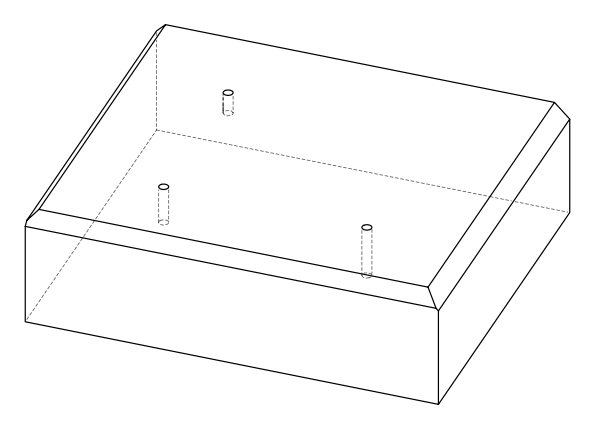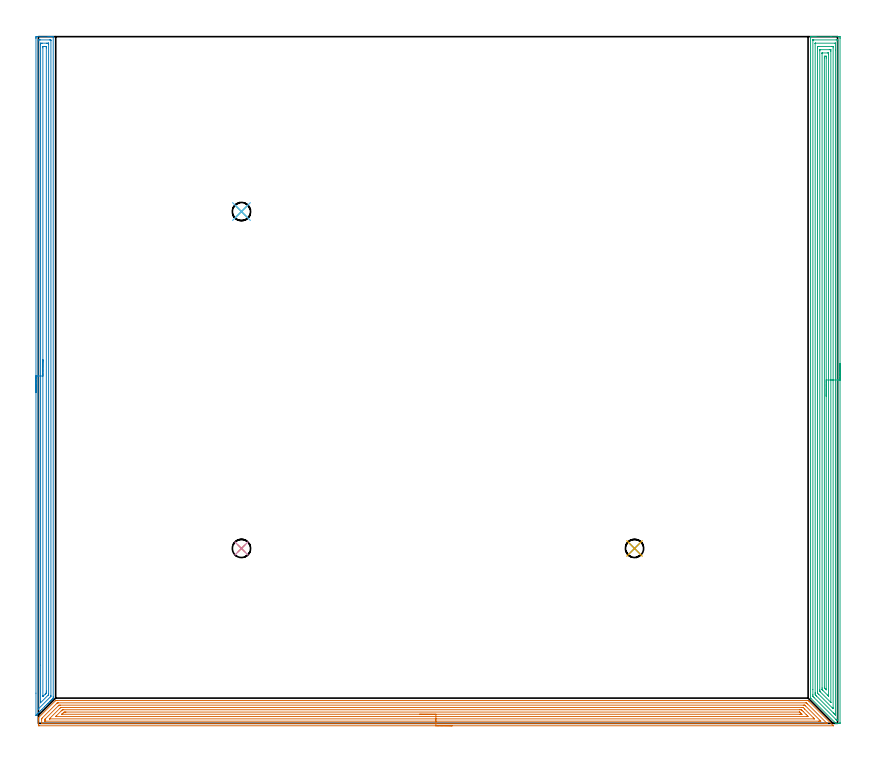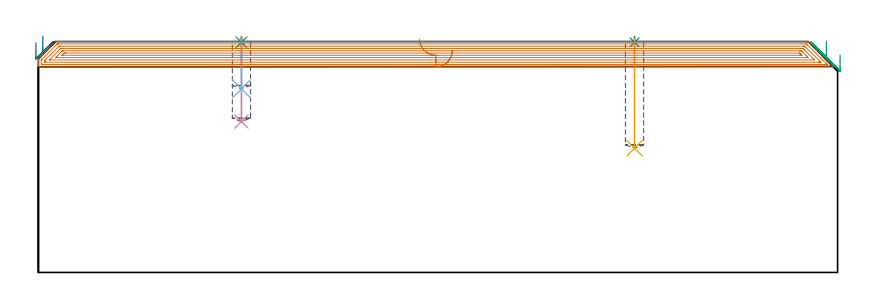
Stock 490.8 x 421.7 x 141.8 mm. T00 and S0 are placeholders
(PLAN: 9 operations, 2 tool changes, 60.8 min)
(1 SPOT_DRILL | STEP1POCKET | NXT0321_9005460120000 | 0.03 min | 1 mm3)
(2 SPOT_DRILL_1 | STEP1POCKET_1 | NXT0321_9005460120000 | 0.03 min | 2 mm3)
(3 SPOT_DRILL_2 | STEP1POCKET_2 | NXT0321_9005460120000 | 0.03 min | 1 mm3)
(4 DRILL_BLIND_HOLE_INTO_CENTER | STEP1POCKET | NXT0301_083 | 0.21 min | 4678 mm3)
(5 DRILL_BLIND_HOLE_INTO_CENTER_1 | STEP1POCKET_1 | NXT0301_083 | 0.27 min | 6283 mm3)
(6 DRILL_BLIND_HOLE_INTO_CENTER_2 | STEP1POCKET_2 | NXT0301_083 | 0.13 min | 2709 mm3)
(7 AREA_MILL | FG_CHAMFER_SURFACE | UGT0205_001 | 23.15 min | 58925 mm3)
(8 AREA_MILL_1 | FG_CHAMFER_SURFACE_1 | UGT0205_001 | 13.42 min | 23029 mm3)
(9 AREA_MILL_2 | FG_CHAMFER_SURFACE_2 | UGT0205_001 | 23.51 min | 67560 mm3)
(TOOL NXT0321_9005460120000 | NC Spot Drill, 142deg, 12mm, Carbide, Uncoated | D12 PA142 FL30 Z2)
(TOOL NXT0301_083 | Carbide Drill 11.2mm [860.1-1120-056A1-MM 2214] | D11.2 PA140 FL72 Z2)
(TOOL UGT0205_001 | Chamfer Mill 20 x 3 x 45 deg. | D20 FL50 Z2)
(OP 1 SPOT_DRILL)
G17 G21 G94 G90
T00 M6
G54
G17 G0 G90 X124.7 Y107.4 S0 M3
G43 Z151.8 H0
G94 G81 G98 Z141.318 F250. R144.8
G80
M5
M2
(OP 2 SPOT_DRILL_1)
G17 G21 G94 G90
T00 M6
G54
G17 G0 G90 X366.1 Y107.4 S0 M3
G43 Z151.8 H0
G94 G81 G98 Z141.318 F250. R144.8
G80
M5
M2
(OP 3 SPOT_DRILL_2)
G17 G21 G94 G90
T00 M6
G54
G17 G0 G90 X124.7 Y314.3 S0 M3
G43 Z151.8 H0
G94 G81 G98 Z141.318 F250. R144.8
G80
M5
M2
(OP 4 DRILL_BLIND_HOLE_INTO_CENTER)
G17 G21 G94 G90
T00 M6
G54
G17 G0 G90 X124.7 Y107.4 S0 M3
G43 Z151.8 H1
G94 G81 G98 Z92.7 F250. R143.8
G80
M5
M2
(OP 5 DRILL_BLIND_HOLE_INTO_CENTER_1)
G17 G21 G94 G90
T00 M6
G54
G17 G0 G90 X366.1 Y107.4 S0 M3
G43 Z151.8 H1
G94 G81 G98 Z76.3 F250. R143.8
G80
M5
M2
(OP 6 DRILL_BLIND_HOLE_INTO_CENTER_2)
G17 G21 G94 G90
T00 M6
G54
G17 G0 G90 X124.7 Y314.3 S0 M3
G43 Z151.8 H1
G94 G81 G98 Z112.8 F250. R143.8
G80
M5
M2
(OP 7 AREA_MILL)
G17 G21 G94 G90
T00 M6
G54
G17 G0 G90 X254.1 Y-1.5 S1061 M3
G43 Z151.8 H0
Z136.3
G94 G1 X254.062 Z135.428 F250.
X253.948 Z134.563
X253.759 Z133.712
X253.497 Z132.88
X253.163 Z132.074
X252.76 Z131.3
X252.292 Z130.564
X251.76 Z129.872
X251.171 Z129.229
X250.528 Z128.64
X249.836 Z128.108
X249.1 Z127.64
X248.326 Z127.237
X247.52 Z126.903
X246.688 Z126.641
X245.837 Z126.452
X244.972 Z126.338
X244.1 Z126.3
X0.62
X0.019 Y-1.493 Z126.304
X0.007 Y-1.491 Z126.305
X0. Y-0.891 Z126.904
Y1.787 Z129.582
Y2.48 Z130.279
Y3.225 Z131.025
X0.001 Y3.399 Z131.191
X0.002 Y3.406 Z131.197
X0.17 Y3.57 Z131.37
X10.449 Y13.849 Z141.648
X10.593 Y13.996 Z141.79
X11.342 Y14. Z141.8
X472.39
X472.697 Y13.994 Z141.789
X472.711 Y13.99 Z141.787
X473.284 Y13.417 Z141.216
X487.878 Y-1.177 Z126.622
X488.039 Y-1.338 Z126.459
X488.176 Y-1.479 Z126.319
X488.183 Y-1.495 Z126.303
X488.176 Y-1.499 Z126.299
X244.1 Y-1.5 Z126.3
Y-0.086 Z127.714
X2.32 Y-0.085 Z127.715
X2.146 Y-0.083 Z127.717
X2.031 Y-0.079 Z127.721
X2.008 Y-0.077 Z127.723
X2.005 Y-0.073 Z127.727
X2.002 Y-0.057 Z127.743
X2.001 Y0.001 Z127.801
X2. Y2.193 Z129.993
X2.003 Y2.679 Z130.479
X2.007 Y2.882 Z130.682
X2.01 Y2.932 Z130.732
X2.028 Y2.967 Z130.767
X2.072 Y3.014 Z130.814
X2.407 Y3.357 Z131.157
X11.342 Y12.292 Z140.092
X11.446 Y12.395 Z140.195
X11.554 Y12.499 Z140.299
X11.63 Y12.568 Z140.368
X11.888 Y12.579 Z140.379
X12.062 Y12.584 Z140.384
X12.149 Y12.585 Z140.385
X471.41
X471.497 Y12.584 Z140.384
X471.583 Y12.582 Z140.382
X471.638 Y12.579 Z140.379
X471.681 Y12.557 Z140.357
X471.744 Y12.499 Z140.299
X472.39 Y11.86 Z139.66
X484.006 Y0.243 Z128.043
X484.242 Y0.001 Z127.801
X484.312 Y-0.073 Z127.727
X484.18 Y-0.081 Z127.719
X484.091 Y-0.084 Z127.716
X484.006 Y-0.085 Z127.715
X483.199 Y-0.086 Z127.714
X244.1
Y1.328 Z129.128
X4.194 Y1.329 Z129.129
X4.041 Y1.33 Z129.13
X4.017 Y1.332 Z129.132
X4.01 Y1.334 Z129.134
X4.007 Y1.36 Z129.16
X4.003 Y1.463 Z129.263
X4.001 Y1.593 Z129.393
X4. Y1.787 Z129.587
X4.001 Y1.98 Z129.78
X4.008 Y2.33 Z130.13
X4.013 Y2.502 Z130.302
X4.179 Y2.679 Z130.479
X4.194 Y2.695 Z130.495
X12.236 Y10.737 Z138.537
X12.677 Y11.165 Z138.965
X13.129 Y11.169 Z138.969
X13.565 Y11.171 Z138.971
X469.71
X470.147 Y11.169 Z138.969
X470.603 Y11.164 Z138.964
X470.628 Y11.161 Z138.961
X470.659 Y11.134 Z138.934
X470.722 Y11.075 Z138.875
X470.845 Y10.955 Z138.755
X471.088 Y10.713 Z138.513
X480.013 Y1.787 Z129.587
X480.432 Y1.364 Z129.164
X480.453 Y1.335 Z129.135
X480.432 Y1.334 Z129.134
X479.995 Y1.33 Z129.13
X479.538 Y1.329 Z129.129
X479.103 Y1.328 Z129.128
X244.1
Y2.743 Z130.543
X7.403
X6.875 Y2.746 Z130.546
X6.806 Y2.748 Z130.548
X6.714 Y2.757 Z130.557
X6.719 Y2.763 Z130.563
X6.752 Y2.801 Z130.601
X6.79 Y2.84 Z130.64
X6.875 Y2.926 Z130.726
X13.129 Y9.18 Z136.98
X13.452 Y9.498 Z137.298
X13.648 Y9.687 Z137.487
X13.717 Y9.75 Z137.55
X14.086 Y9.757 Z137.557
X468.88
X469.295 Y9.753 Z137.553
X469.501 Y9.75 Z137.55
X469.602 Y9.737 Z137.537
X469.71 Y9.636 Z137.436
X470.423 Y8.928 Z136.728
X470.603 Y8.748 Z136.548
X475.964 Y3.386 Z131.186
X476.525 Y2.817 Z130.617
X476.583 Y2.756 Z130.556
X476.523 Y2.75 Z130.55
X475.901 Y2.743 Z130.543
X244.1
Y4.157 Z131.957
X10.756
X10.686 Y4.159 Z131.959
X10.639 Y4.162 Z131.962
X10.579 Y4.169 Z131.969
X10.621 Y4.217 Z132.017
X10.657 Y4.257 Z132.057
X10.863 Y4.465 Z132.265
X11.102 Y4.704 Z132.504
X14.023 Y7.625 Z135.425
X14.229 Y7.83 Z135.63
X14.437 Y8.035 Z135.835
X14.681 Y8.271 Z136.071
X14.767 Y8.336 Z136.136
X14.916 Y8.338 Z136.138
X15.502 Y8.342 Z136.142
X467.615
X467.923 Y8.341 Z136.141
X468.515 Y8.336 Z136.136
X468.816 Y8.081 Z135.881
X468.865 Y8.035 Z135.835
X469.71 Y7.192 Z134.992
X471.497 Y5.405 Z133.205
X472.39 Y4.51 Z132.31
X472.432 Y4.465 Z132.265
X472.691 Y4.164 Z131.964
X472.39 Y4.161 Z131.961
X471.804 Y4.157 Z131.957
X244.1
Y5.571 Z133.371
X14.702
X14.48 Y5.573 Z133.373
X14.445 Y5.576 Z133.376
X14.438 Y5.578 Z133.378
X14.44 Y5.584 Z133.384
X14.475 Y5.625 Z133.425
X14.52 Y5.672 Z133.472
X14.56 Y5.713 Z133.513
X15.099 Y6.25 Z134.05
X15.459 Y6.6 Z134.4
X15.81 Y6.922 Z134.722
X16.028 Y6.925 Z134.725
X16.703 Y6.928 Z134.728
X16.917 Y6.929 Z134.729
X467.244 Y6.928 Z134.728
X467.413 Y6.927 Z134.727
X467.497 Y6.924 Z134.724
X467.514 Y6.922 Z134.722
X467.555 Y6.886 Z134.686
X467.639 Y6.808 Z134.608
X467.923 Y6.529 Z134.329
X468.202 Y6.25 Z134.05
X468.816 Y5.633 Z133.433
X468.853 Y5.589 Z133.389
X468.86 Y5.578 Z133.378
X468.816 Y5.576 Z133.376
X468.6 Y5.573 Z133.373
X467.923 Y5.571 Z133.371
X467.709
X244.1
X243.228 Z133.409
X242.364 Z133.523
X241.512 Z133.712
X240.68 Z133.974
X239.874 Z134.308
X239.1 Z134.711
X238.364 Z135.18
X237.672 Z135.711
X237.029 Z136.3
X236.44 Z136.943
X235.909 Z137.635
X235.44 Z138.371
X235.037 Z139.145
X234.703 Z139.951
X234.441 Z140.783
X234.252 Z141.635
X234.138 Z142.5
X234.1 Z143.371
G0 Z151.8
M5
M2
(OP 8 AREA_MILL_1)
G17 G21 G94 G90
T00 M6
G54
G17 G0 G90 X-1.5 Y203.3 S1061 M3
G43 Z151.8 H0
Z141.2
G94 G1 Y203.338 Z140.328 F250.
Y203.452 Z139.464
Y203.641 Z138.612
Y203.903 Z137.78
Y204.237 Z136.974
Y204.64 Z136.2
Y205.108 Z135.464
Y205.639 Z134.772
Y206.229 Z134.129
Y206.872 Z133.54
Y207.564 Z133.009
Y208.3 Z132.54
Y209.074 Z132.137
Y209.88 Z131.803
Y210.712 Z131.541
Y211.563 Z131.352
Y212.428 Z131.238
Y213.3 Z131.2
Y420.642
X-1.499 Y421.078 Z131.201
X-1.495 Y421.531 Z131.203
X-1.492 Y421.69 Z131.206
X-1.048 Y421.695 Z131.649
X-0.434 Y421.7 Z132.263
X6.004 Z138.698
X6.539 Z139.236
X6.885 Z139.581
X7.42 Z140.116
X7.767 Z140.462
X8.46 Z141.159
X8.745 Z141.445
X9.096 Y421.694 Z141.787
X9.097 Y421.693 Z141.788
X9.1 Y421.524 Z141.8
Y16.246
X9.102 Y15.501 Z141.797
X9.101 Y15.5 Z141.796
X8.786 Y15.184 Z141.483
X8.648 Y15.046 Z141.344
X8.507 Y14.906 Z141.205
X8.351 Y14.75 Z141.048
X8.207 Y14.605 Z140.903
X8.06 Y14.459 Z140.758
X7.916 Y14.315 Z140.614
X7.767 Y14.164 Z140.462
X7.613 Y14.012 Z140.311
X7.481 Y13.88 Z140.179
X7.326 Y13.723 Z140.021
X7.166 Y13.565 Z139.864
X7.046 Y13.445 Z139.744
X6.885 Y13.283 Z139.58
X6.72 Y13.119 Z139.417
X6.004 Y12.403 Z138.702
X5.827 Y12.225 Z138.523
X5.258 Y11.658 Z137.958
X4.535 Y10.934 Z137.234
X3.653 Y10.053 Z136.352
X2.251 Y8.65 Z134.95
X1.357 Y7.757 Z134.056
X0.911 Y7.31 Z133.609
X0.463 Y6.863 Z133.162
X0.017 Y6.416 Z132.715
X-0.518 Y5.881 Z132.181
X-0.754 Y5.644 Z131.942
X-0.876 Y5.522 Z131.821
X-1.325 Y5.076 Z131.375
X-1.489 Y4.919 Z131.21
X-1.499 Y4.913 Z131.2
X-1.5 Y18.53
Y213.3
X-0.086 Z132.614
X-0.085 Y419.208 Z132.615
X-0.084 Y419.29 Z132.616
X-0.079 Y419.686 Z132.621
X0.315 Y419.696 Z133.015
X0.715 Y419.699 Z133.415
X1.192 Y419.7 Z133.892
X6.885 Y419.699 Z139.585
X7.366 Y419.697 Z140.066
X7.585 Y419.69 Z140.285
X7.679 Y419.662 Z140.379
X7.684 Y419.374 Z140.384
X7.685 Y419.29 Z140.385
Y17.14
X7.68 Y16.734 Z140.38
X7.676 Y16.538 Z140.376
X7.579 Y16.436 Z140.279
X7.395 Y16.246 Z140.095
X0.038 Y8.889 Z132.738
X-0.055 Y8.801 Z132.645
X-0.072 Y8.787 Z132.628
X-0.079 Y8.785 Z132.621
X-0.08 Y8.821 Z132.62
X-0.085 Y9.014 Z132.615
X-0.086 Y213.3 Z132.614
X1.328 Z134.028
X1.329 Y416.88 Z134.029
X1.334 Y417.503 Z134.034
X1.335 Y417.637 Z134.035
X1.343 Y417.691 Z134.043
X1.406 Y417.696 Z134.106
X1.596 Y417.698 Z134.296
X2.283 Y417.7 Z134.983
X4.928 Z137.628
X5.81 Z138.51
X6.004 Y417.698 Z138.704
X6.198 Y417.693 Z138.898
X6.252 Y417.69 Z138.952
X6.265 Y417.682 Z138.965
X6.267 Y417.665 Z138.967
X6.27 Y417.593 Z138.97
X6.271 Y417.503 Z138.971
Y417.231
Y18.034
Y17.763
X6.268 Y17.672 Z138.968
X6.265 Y17.601 Z138.965
X6.258 Y17.569 Z138.958
X6.242 Y17.55 Z138.942
X6.004 Y17.304 Z138.704
X1.371 Y12.672 Z134.071
X1.354 Y12.659 Z134.054
X1.339 Y12.649 Z134.039
X1.334 Y12.672 Z134.034
X1.332 Y12.703 Z134.032
X1.329 Y12.942 Z134.029
X1.328 Y35.653 Z134.028
Y213.3
X2.743 Z135.443
Y414.822
X2.745 Y415.445 Z135.445
X2.748 Y415.655 Z135.448
X2.749 Y415.684 Z135.449
X2.765 Y415.69 Z135.465
X2.818 Y415.694 Z135.518
X2.926 Y415.698 Z135.626
X3.359 Y415.7 Z136.059
X4.241 Z136.941
X4.675 Y415.699 Z137.375
X4.78 Y415.696 Z137.48
X4.832 Y415.692 Z137.532
X4.851 Y415.689 Z137.551
X4.852 Y415.673 Z137.552
X4.854 Y415.565 Z137.554
X4.857 Y415.091 Z137.557
Y414.822
Y19.821
X4.856 Y19.197 Z137.556
X4.854 Y18.927 Z137.554
X4.85 Y18.62 Z137.55
X4.701 Y18.461 Z137.401
X4.285 Y18.034 Z136.985
X4.263 Y18.011 Z136.963
X2.931 Y16.68 Z135.631
X2.862 Y16.613 Z135.562
X2.767 Y16.525 Z135.467
X2.753 Y16.513 Z135.453
X2.749 Y16.521 Z135.449
X2.746 Y16.575 Z135.446
X2.744 Y16.637 Z135.444
X2.743 Y16.871 Z135.443
Y17.14
Y213.3
Y214.171 Z135.481
Y215.036 Z135.595
Y215.888 Z135.783
Y216.72 Z136.046
Y217.526 Z136.38
Y218.3 Z136.782
Y219.036 Z137.251
Y219.728 Z137.782
Y220.371 Z138.372
Y220.96 Z139.015
Y221.491 Z139.707
Y221.96 Z140.443
Y222.363 Z141.217
Y222.697 Z142.022
Y222.959 Z142.855
Y223.148 Z143.706
Y223.262 Z144.571
Y223.3 Z145.443
G0 Z151.8
M5
M2
(OP 9 AREA_MILL_2)
G17 G21 G94 G90
T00 M6
G54
G17 G0 G90 X492.3 Y220.85 S1061 M3
G43 Z151.8 H0
Z133.7
G94 G1 Y220.812 Z132.828 F250.
Y220.698 Z131.963
Y220.509 Z131.112
Y220.247 Z130.28
Y219.913 Z129.474
Y219.51 Z128.7
Y219.042 Z127.964
Y218.51 Z127.272
Y217.921 Z126.629
Y217.278 Z126.04
Y216.586 Z125.508
Y215.85 Z125.04
Y215.076 Z124.637
Y214.27 Z124.303
Y213.438 Z124.041
Y212.586 Z123.852
Y211.722 Z123.738
Y210.85 Z123.7
Y0.316
X492.297 Y0.163 Z123.703
X492.291 Y0.002 Z123.705
X492.04 Y0. Z123.957
X491.715 Z124.281
X491.149 Z124.847
X490.824 Z125.171
X489.72 Z126.279
X489.71 Y0.002 Z126.289
X489.702 Y0.004 Z126.297
X489.685 Y0.014 Z126.314
X489.487 Y0.211 Z126.509
X489.09 Y0.61 Z126.909
X474.382 Y15.317 Z141.617
X474.319 Y15.382 Z141.681
X474.204 Y15.505 Z141.79
X474.2 Y15.786 Z141.8
Y421.537
X474.203 Y421.69 Z141.788
X474.249 Y421.693 Z141.743
X474.628 Y421.7 Z141.371
X475.025 Z140.974
X475.676 Z140.319
X476.893 Z139.104
X477.458 Z138.536
X486.814 Z129.183
X490.824 Z125.174
X491.107 Z124.891
X491.715 Y421.697 Z124.283
X492.292 Y421.693 Z123.706
X492.294 Y421.67 Z123.704
X492.299 Y421.09 Z123.701
X492.3 Y420.504 Z123.7
Y210.85
X490.886 Z125.114
Y2.27
X490.884 Y2.146 Z125.116
X490.882 Y2.063 Z125.119
X490.878 Y2.008 Z125.122
X490.872 Y2.007 Z125.128
X490.824 Y2.004 Z125.176
X490.326 Y2.001 Z125.674
X490.228 Y2.003 Z125.772
X490.179 Y2.006 Z125.821
X490.157 Y2.01 Z125.843
X490.114 Y2.048 Z125.886
X489.933 Y2.22 Z126.067
X489.755 Y2.395 Z126.245
X476.364 Y15.786 Z139.636
X475.676 Y16.482 Z140.324
X475.632 Y16.53 Z140.368
X475.621 Y16.618 Z140.379
X475.617 Y16.679 Z140.383
X475.615 Y16.74 Z140.385
X475.614 Y17.572 Z140.386
Y20.711
Y419.43
X475.616 Y419.554 Z140.384
X475.619 Y419.637 Z140.381
X475.622 Y419.692 Z140.378
X475.628 Y419.693 Z140.372
X475.676 Y419.696 Z140.324
X476.174 Y419.7 Z139.826
X489.933 Z126.067
X490.431 Y419.699 Z125.569
X490.824 Y419.692 Z125.176
X490.873 Y419.69 Z125.127
X490.881 Y419.491 Z125.119
X490.885 Y419.367 Z125.115
Y419.305
X490.886 Y419.243 Z125.114
Y210.85
X489.472 Z126.528
X489.471 Y5.277 Z126.529
X489.47 Y5.2 Z126.53
X489.468 Y5.156 Z126.532
X489.466 Y5.147 Z126.534
X489.452 Y5.159 Z126.548
X489.042 Y5.561 Z126.958
X488.633 Y5.966 Z127.367
X488.151 Y6.448 Z127.849
X477.921 Y16.679 Z138.079
X477.458 Y17.144 Z138.542
X477.036 Y17.572 Z138.964
X477.032 Y17.999 Z138.968
X477.029 Y18.464 Z138.971
Y18.895
Y417.519
X477.03 Y417.627 Z138.97
X477.033 Y417.679 Z138.967
X477.034 Y417.686 Z138.966
X477.048 Y417.69 Z138.952
X477.098 Y417.695 Z138.902
X477.279 Y417.699 Z138.721
X489.222 Y417.7 Z126.778
X489.342 Y417.698 Z126.658
X489.438 Y417.693 Z126.562
X489.464 Y417.69 Z126.536
X489.466 Y417.685 Z126.534
X489.469 Y417.663 Z126.531
X489.471 Y417.519 Z126.529
X489.472 Y413.411 Z126.528
Y210.85
X488.057 Z127.943
Y9.537
X488.055 Y9.204 Z127.945
X488.052 Y9.039 Z127.948
X488.051 Y9.013 Z127.949
X488.028 Y9.031 Z127.972
X487.977 Y9.079 Z128.023
X487.512 Y9.537 Z128.488
X479.24 Y17.808 Z136.76
X478.588 Y18.464 Z137.412
X478.495 Y18.566 Z137.505
X478.45 Y18.619 Z137.55
X478.448 Y18.665 Z137.552
X478.445 Y18.864 Z137.555
X478.443 Y19.263 Z137.557
Y19.357
Y414.841
X478.448 Y415.635 Z137.552
X478.449 Y415.685 Z137.551
X478.491 Y415.69 Z137.509
X478.598 Y415.695 Z137.402
X478.812 Y415.698 Z137.188
X479.24 Y415.7 Z136.76
X487.294 Z128.706
X487.703 Y415.699 Z128.297
X487.907 Y415.696 Z128.093
X488.009 Y415.691 Z127.991
X488.051 Y415.687 Z127.949
X488.057 Y414.841 Z127.943
Y210.85
X486.643 Z129.357
Y12.956
X486.642 Y12.918 Z129.358
X486.639 Y12.882 Z129.361
X486.638 Y12.876 Z129.362
X486.63 Y12.88 Z129.37
X486.582 Y12.922 Z129.418
X486.39 Y13.108 Z129.61
X480.131 Y19.367 Z135.869
X479.915 Y19.595 Z136.085
X479.864 Y19.65 Z136.136
X479.861 Y19.792 Z136.139
X479.859 Y19.975 Z136.141
X479.857 Y20.25 Z136.143
Y20.525
Y413.056
X479.858 Y413.329 Z136.142
X479.862 Y413.606 Z136.138
X479.864 Y413.677 Z136.136
X479.892 Y413.69 Z136.108
X479.971 Y413.694 Z136.029
X480.131 Y413.698 Z135.869
X480.38 Y413.7 Z135.62
X485.726 Z130.274
X486.369 Y413.697 Z129.631
X486.622 Y413.694 Z129.378
X486.637 Y413.684 Z129.363
X486.639 Y413.677 Z129.361
X486.642 Y413.056 Z129.358
X486.643 Y412.781 Z129.357
Y210.85
X485.229 Z130.771
Y16.836
X485.228 Y16.779 Z130.772
X485.225 Y16.749 Z130.775
X485.224 Y16.742 Z130.776
X485.216 Y16.743 Z130.784
X484.798 Y17.154 Z131.202
X484.587 Y17.362 Z131.413
X481.699 Y20.25 Z134.301
X481.483 Y20.471 Z134.517
X481.341 Y20.619 Z134.659
X481.278 Y20.697 Z134.722
X481.276 Y20.733 Z134.724
X481.273 Y20.892 Z134.727
X481.272 Y21.143 Z134.728
X481.271 Y21.786 Z134.729
Y411.27
X481.274 Y411.592 Z134.726
X481.276 Y411.671 Z134.724
X481.277 Y411.685 Z134.723
X481.291 Y411.69 Z134.709
X481.342 Y411.694 Z134.658
X481.486 Y411.699 Z134.514
X484.587 Z131.413
X485.051 Y411.698 Z130.949
X485.193 Y411.691 Z130.807
X485.222 Y411.688 Z130.778
X485.224 Y411.638 Z130.776
X485.227 Y411.521 Z130.773
X485.228 Y411.27 Z130.772
X485.229 Y410.627 Z130.771
Y210.85
X483.815 Z132.185
Y21.023
X483.814 Y20.904 Z132.186
X483.81 Y20.665 Z132.19
X483.808 Y20.608 Z132.192
X483.799 Y20.61 Z132.201
X483.76 Y20.643 Z132.24
X483.696 Y20.704 Z132.304
X483.256 Y21.143 Z132.744
X482.805 Y21.6 Z133.195
X482.701 Y21.708 Z133.299
X482.691 Y21.916 Z133.309
X482.688 Y22.035 Z133.312
X482.686 Y22.154 Z133.314
Y408.711
X482.69 Y409.485 Z133.31
X482.692 Y409.598 Z133.308
X482.703 Y409.69 Z133.297
X482.805 Y409.692 Z133.195
X483.483 Y409.698 Z132.517
X483.696 Y409.693 Z132.304
X483.766 Y409.69 Z132.234
X483.808 Y409.676 Z132.192
X483.811 Y409.604 Z132.189
X483.813 Y409.485 Z132.187
X483.814 Y409.366 Z132.186
X483.815 Y408.592 Z132.185
Y210.85
Y209.978 Z132.223
Y209.114 Z132.337
Y208.262 Z132.526
Y207.43 Z132.788
Y206.624 Z133.122
Y205.85 Z133.525
Y205.114 Z133.994
Y204.422 Z134.525
Y203.779 Z135.114
Y203.19 Z135.757
Y202.658 Z136.449
Y202.19 Z137.185
Y201.787 Z137.959
Y201.453 Z138.765
Y201.191 Z139.597
Y201.002 Z140.449
Y200.888 Z141.314
Y200.85 Z142.185
G0 Z151.8
M5
M2
